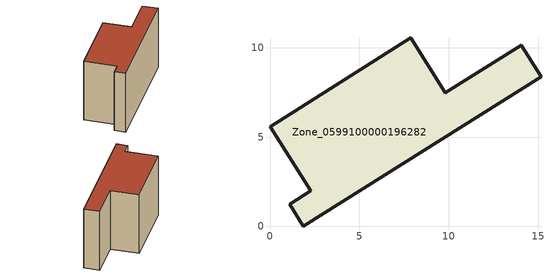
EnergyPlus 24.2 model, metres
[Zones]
Zone_0599100000196282
 floor ground (C_G): 1.09,1.23 2.27,1.98 0,5.58 7.87,10.56 9.81,7.47 14.06,10.14 15.16,8.38 1.86,0 z0
 wall outside (C_F): 2.27,1.98 1.09,1.23 1.86,0 15.16,8.38 14.06,10.14 9.81,7.47 7.87,10.56 0,5.58 2.27,1.98 z0:8.41
 roof outside (C_R): 7.87,10.56 0,5.58 2.27,1.98 1.09,1.23 1.86,0 15.16,8.38 14.06,10.14 9.81,7.47 z8.41
[BUILDING]
Pand.0599100000196282: North Axis=0; Terrain=City; Loads Convergence Tolerance Value=0.04; Temperature Convergence Tolerance Value=0.4; Solar Distribution=FullExterior; Maximum Number of Warmup Days=25; Minimum Number of Warmup Days=1
[Site:Location]
Rotterdam.The.Hague.AP_ZH_NLD Design_Conditions: Latitude=51.96; Longitude=4.45; Time Zone=1; Elevation=-4.5
[SITE:GROUNDTEMPERATURE:BUILDINGSURFACE]
18, 18, 18, 18, 18, 18, 18, 18, 18, 18, 18, 18
[MATERIAL] Thermal Absorptance=0.9; Solar Absorptance=0.7; Visible Absorptance=0.7
Name | Roughness | Thickness | Conductivity | Density | Specific Heat
G.TI.1975-1991 | MediumSmooth | 0.15 | 0.288461 | 540 | 1210
F.TI.1975-1991 | Rough | 0.3 | 0.230769 | 1920 | 840
R.TI.1975-1991 | MediumRough | 0.2 | 0.153846 | 1500 | 1000
[CONSTRUCTION]
C_G: G.TI.1975-1991
C_F: F.TI.1975-1991
C_R: R.TI.1975-1991
[ZONE]
Zone_0599100000196282: Type=1; Multiplier=1; Ceiling Height=Autocalculate; Volume=Autocalculate; Floor Area=autocalculate; Part of Total Floor Area=Yes
[ZONEINFILTRATION:DESIGNFLOWRATE]
Infil_Zone_0599100000196282: Zone or ZoneList or Space or SpaceList=Zone_0599100000196282; Schedule=AlwaysOn; Design Flow Rate Calculation Method=Flow/Area; Flow Rate per Floor Area=0.003; Constant Term Coefficient=1; Temperature Term Coefficient=0; Velocity Term Coefficient=0; Velocity Squared Term Coefficient=0
[HVACTEMPLATE:ZONE:IDEALLOADSAIRSYSTEM]
Zone_0599100000196282: Maximum Heating Supply Air Temperature=50; Minimum Cooling Supply Air Temperature=13; Maximum Heating Supply Air Humidity Ratio=0.0156; Minimum Cooling Supply Air Humidity Ratio=0.0077; Heating Limit=NoLimit; Cooling Limit=NoLimit; Dehumidification Control Type=ConstantSensibleHeatRatio; Cooling Sensible Heat Ratio=0.7; Dehumidification Setpoint=60; Humidification Control Type=None; Humidification Setpoint=30; Outdoor Air Method=None; Outdoor Air Flow Rate per Person=0.00944; Outdoor Air Flow Rate per Zone Floor Area=0; Outdoor Air Flow Rate per Zone=0; Demand Controlled Ventilation Type=None; Outdoor Air Economizer Type=NoEconomizer; Heat Recovery Type=None; Sensible Heat Recovery Effectiveness=0.7; Latent Heat Recovery Effectiveness=0.65
[ZONECONTROL:THERMOSTAT]
ThermostatControl_Zone_0599100000196282: Zone or ZoneList=Zone_0599100000196282; Control Type Schedule=DualSetpointControlType; Control 1=Thermostat_Zone_0599100000196282; Temperature Difference Between Cutout And Setpoint=0
[THERMOSTATSETPOINT:DUALSETPOINT]
Thermostat_Zone_0599100000196282: Heating Setpoint Temperature Schedule=HeatingSetpoint_Zone_0599100000196282; Cooling Setpoint Temperature Schedule=CoolingSetpoint_Zone_0599100000196282
[SCHEDULE:COMPACT]
HeatingSetpoint_Zone_0599100000196282: Through: 12/31, For: AllDays, Until: 24:00, 21
CoolingSetpoint_Zone_0599100000196282: Through: 12/31, For: AllDays, Until: 24:00, 24
DualSetpointControlType: Through: 12/31, For: AllDays, Until: 24:00, 4
AlwaysOn: Through: 12/31, For: AllDays, Until: 24:00, 1
